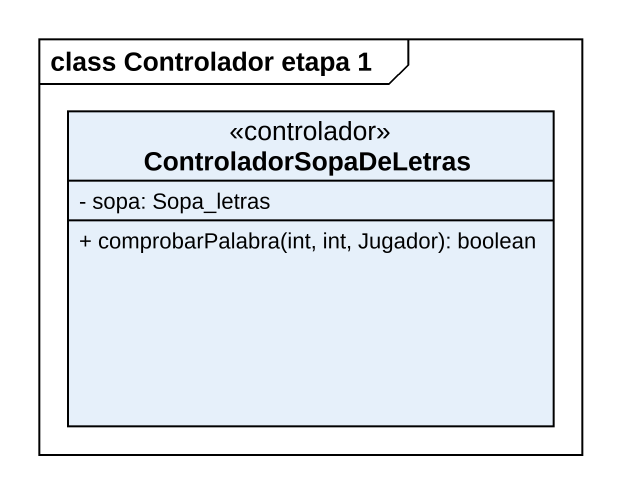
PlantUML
@startuml
mainframe class Controlador etapa 1
hide circle
hide empty members
skinparam classAttributeIconSize 0
class ControladorSopaDeLetras <<controlador>> {
  - sopa: Sopa_letras
  + comprobarPalabra(int, int, Jugador): boolean
}
@enduml
